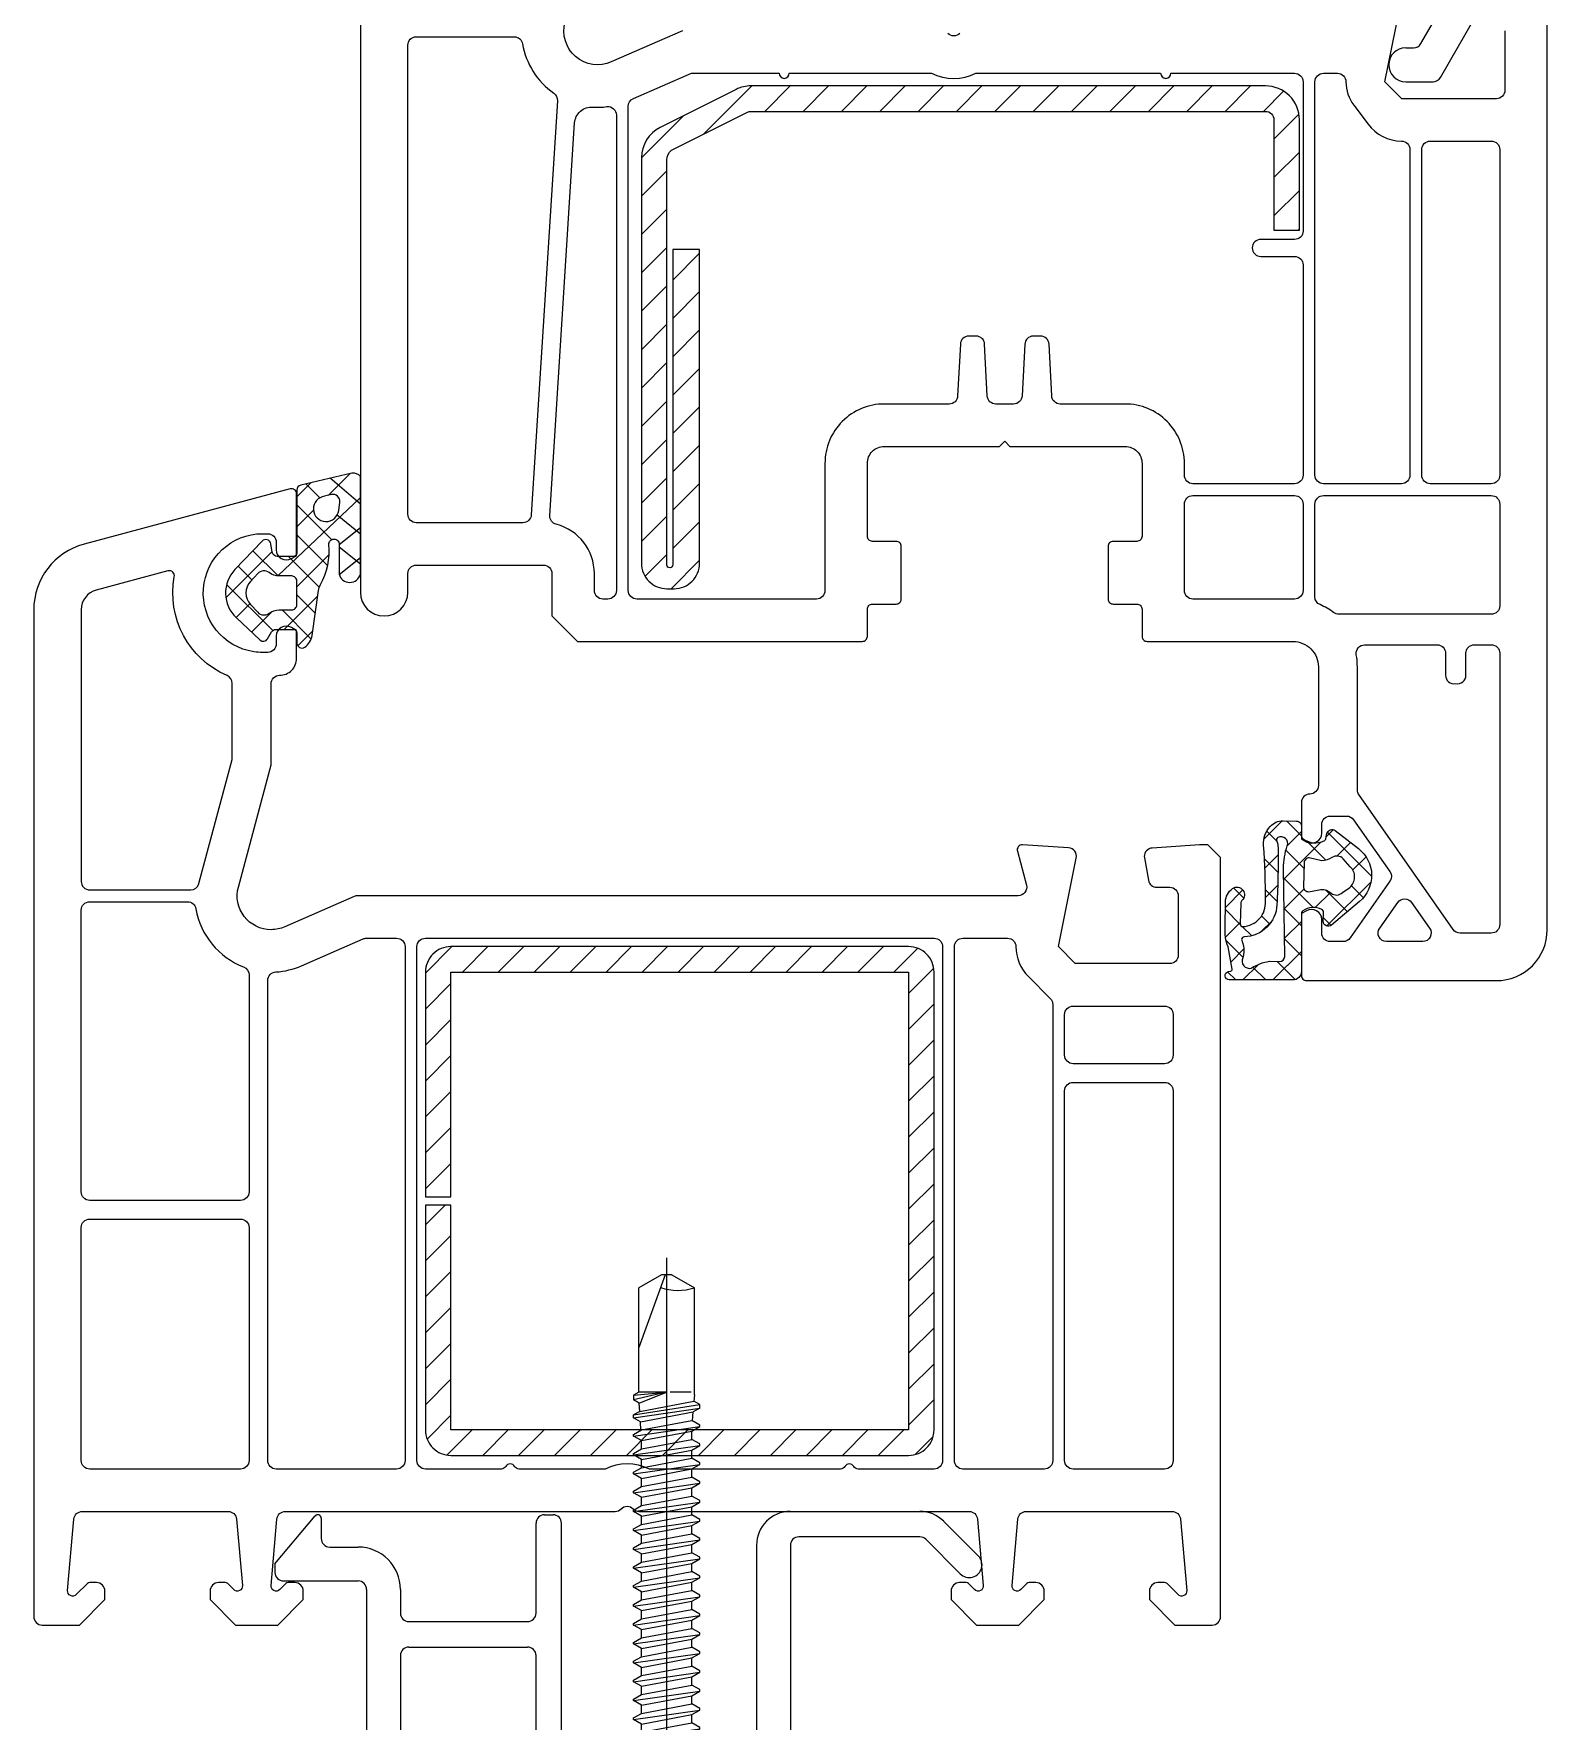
# Model space of a CAD drawing. Header units: millimetres. Extents: x 3514029 to 3516128, y -679430 to -676441.
# Drawn here: x 3514842 to 3515292, y -678913 to -678413 of the extents above; entities that cross this region are included whole.
import ezdxf

# ---------------------------------------------------------------- set-up
doc = ezdxf.new("R2010")
doc.units = ezdxf.units.MM
doc.header["$LTSCALE"] = 50
doc.header["$PDMODE"] = 65
doc.linetypes.add('ACAD_ISO04W100', pattern=[30.5, 24, -3, 0.5, -3])
doc.layers.get('0').update_dxf_attribs({"linetype": 'CONTINUOUS', "lineweight": 15})
doc.layers.get('DEFPOINTS').update_dxf_attribs({"linetype": 'CONTINUOUS'})
for name, color, linetype in [('VEKA_GASKET', 5, 'CONTINUOUS'), ('VEKA_GASKET_INSIDE', 5, 'CONTINUOUS'), ('подставка', 7, 'CONTINUOUS')]:
    doc.layers.add(name, color=color, linetype=linetype)
for name, color, linetype, lineweight in [('VEKA_HATCH_GASKET', 5, 'CONTINUOUS', 5), ('VEKA_HATCH_STEEL', 5, 'CONTINUOUS', 5), ('VEKA_PAPER', 5, 'CONTINUOUS', 15), ('VEKA_PVC_ANCILLARY', 5, 'CONTINUOUS', 20), ('VEKA_PVC_INSIDE', 7, 'CONTINUOUS', 25), ('VEKA_PVC_OUTSIDE', 7, 'CONTINUOUS', 20), ('VEKA_SCREW', 1, 'CONTINUOUS', 15), ('VEKA_STEEL', 5, 'CONTINUOUS', 25)]:
    doc.layers.add(name, color=color, linetype=linetype, lineweight=lineweight)

# ---------------------------------------------------------------- blocks, each defined once
blk = doc.blocks.new('VEKA_INSERT_44_17434511698269', base_point=(3.843, 4.609))
at = {"layer": 'VEKA_GASKET', "color": 5, "linetype": 'Continuous'}
blk.add_lwpolyline([(9.098, 11.666), (6.076, 10.968, 0.349216), (5.843, 10.676), (5.843, 6.959, -0.414214), (5.643, 6.759), (4.695, 6.759, -0.36397), (4.4, 7.007), (4.311, 7.511, 0.614619), (3.799, 7.666), (2.197, 5.991, 0.415767), (2.269, 3.156), (3.66, 1.841, 0.484461), (4.126, 1.909), (4.357, 2.309, -0.267949), (4.617, 2.459), (5.643, 2.459, -0.414214), (5.843, 2.259), (5.843, 1.659, 0.598624), (6.31, 1.409, 0.214293), (6.746, 2.103), (7.118, 4.747, -0.093804), (7.237, 5.099, 0.154259), (7.734, 7.458, -0.443374), (8.032, 7.787), (8.043, 7.787, -0.414214), (8.343, 7.487), (8.343, 5.725, 0.8), (9.593, 5.725), (9.593, 11.471, 0.28384)], format="xyb", close=True, dxfattribs=at)
at = {"layer": 'VEKA_GASKET_INSIDE', "color": 5, "linetype": 'Continuous'}
for points in [[(8.318, 9.477), (8.378, 9.969, 0.520567), (7.891, 10.408), (7.482, 10.313, 2.050304)], [(5.543, 5.609), (4.811, 5.609, -0.162813), (4.209, 5.81, 0.38357), (3.543, 5.752), (3.113, 5.292, 0.394397), (3.113, 3.926), (3.543, 3.466, 0.38357), (4.209, 3.408, -0.162813), (4.811, 3.609), (5.543, 3.609, 0.414214), (5.843, 3.909), (5.843, 5.309, 0.414214)]]:
    blk.add_lwpolyline(points, format="xyb", close=True, dxfattribs=at)
at = {"layer": 'VEKA_HATCH_GASKET', "color": 5, "linetype": 'Continuous'}
for p, q in [((5.843, 10.269), (6.682, 11.108)), ((7.2, 10.219), (6.381, 11.038)), ((7.707, 10.365), (8.98, 11.638)), ((9.593, 9.844), (7.817, 11.37)), ((4.723, 5.613), (9.593, 10.234)), ((7.897, 7.755), (5.843, 9.808)), ((5.843, 8.502), (6.828, 9.486)), ((9.593, 8.076), (8.224, 9.195)), ((7.663, 6.221), (5.843, 8.041)), ((8.343, 7.466), (9.593, 8.466)), ((1.664, 4.322), (4.392, 7.05)), ((4.737, 5.612), (3.253, 7.095)), ((9.593, 6.308), (8.343, 7.308)), ((3.198, 5.383), (2.389, 6.191)), ((7.168, 4.948), (5.357, 6.759)), ((5.843, 4.966), (7.748, 6.871)), ((8.344, 5.699), (9.593, 6.698)), ((4.424, 2.389), (1.706, 5.107)), ((5.104, 2.459), (7.073, 4.427)), ((6.931, 3.418), (5.843, 4.505)), ((2.267, 3.158), (3.077, 3.967)), ((3.176, 2.299), (4.397, 3.519)), ((6.692, 1.889), (4.972, 3.609)), ((5.899, 1.486), (6.784, 2.371))]:
    blk.add_line(p, q, dxfattribs=at)
blk = doc.blocks.new('VEKA_INSERT_42_1743451171666', base_point=(7.885, -0.558))
at = {"layer": 'VEKA_HATCH_STEEL', "color": 5, "linetype": 'Continuous'}
for p, q in [((7.885, -2.116), (9.442, -0.558)), ((10.063, -2.058), (11.563, -0.558)), ((12.185, -2.058), (13.685, -0.558)), ((14.306, -2.058), (15.806, -0.558)), ((16.427, -2.058), (17.927, -0.558)), ((18.549, -2.058), (20.049, -0.558)), ((20.67, -2.058), (22.17, -0.558)), ((22.791, -2.058), (24.291, -0.558)), ((24.913, -2.058), (26.413, -0.558)), ((27.034, -2.058), (28.534, -0.558)), ((29.155, -2.058), (30.655, -0.558)), ((31.277, -2.058), (32.777, -0.558)), ((33.398, -2.058), (34.898, -0.558)), ((35.519, -2.058), (36.92, -0.657)), ((36.385, -3.314), (37.868, -1.831)), ((7.885, -4.237), (9.385, -2.737)), ((36.385, -5.435), (37.885, -3.935)), ((7.885, -6.358), (9.385, -4.858)), ((36.385, -7.557), (37.885, -6.057)), ((7.885, -8.48), (9.385, -6.98)), ((36.385, -9.678), (37.885, -8.178)), ((7.885, -10.601), (9.385, -9.101)), ((36.385, -11.799), (37.885, -10.299)), ((7.885, -12.722), (9.385, -11.222)), ((36.385, -13.921), (37.885, -12.421)), ((7.885, -14.844), (9.385, -13.344)), ((36.385, -16.042), (37.885, -14.542)), ((7.885, -16.965), (9.041, -15.808)), ((36.385, -18.163), (37.885, -16.663)), ((7.885, -19.086), (9.385, -17.586)), ((36.385, -20.285), (37.885, -18.785)), ((7.885, -21.208), (9.385, -19.708)), ((7.885, -23.329), (9.385, -21.829)), ((36.385, -22.406), (37.885, -20.906)), ((36.385, -24.527), (37.885, -23.027)), ((7.885, -25.45), (9.385, -23.95)), ((36.385, -26.649), (37.885, -25.149)), ((7.885, -27.571), (9.385, -26.071)), ((36.385, -28.77), (37.885, -27.27)), ((7.984, -29.594), (9.385, -28.193)), ((9.158, -30.541), (10.641, -29.058)), ((11.262, -30.558), (12.762, -29.058)), ((13.383, -30.558), (14.883, -29.058)), ((15.505, -30.558), (17.005, -29.058)), ((17.626, -30.558), (19.126, -29.058)), ((19.747, -30.558), (21.247, -29.058)), ((21.869, -30.558), (23.369, -29.058)), ((23.99, -30.558), (25.49, -29.058)), ((26.111, -30.558), (27.611, -29.058)), ((28.232, -30.558), (29.732, -29.058)), ((30.354, -30.558), (31.854, -29.058)), ((32.475, -30.558), (33.975, -29.058)), ((34.596, -30.558), (36.096, -29.058)), ((36.767, -30.509), (37.835, -29.441))]:
    blk.add_line(p, q, dxfattribs=at)
at = {"layer": 'VEKA_STEEL', "color": 5, "linetype": 'Continuous'}
blk.add_lwpolyline([(9.385, -15.808), (7.885, -15.808), (7.885, -29.058, 0.414214), (9.385, -30.558), (36.385, -30.558, 0.414214), (37.885, -29.058), (37.885, -2.058, 0.414214), (36.385, -0.558), (9.385, -0.558, 0.414214), (7.885, -2.058), (7.885, -15.308), (9.385, -15.308), (9.385, -2.058), (36.385, -2.058), (36.385, -29.058), (9.385, -29.058)], format="xyb", close=True, dxfattribs=at)
blk = doc.blocks.new('PH_GRPBLK')
at = {"layer": 'DEFPOINTS', "color": 0, "linetype": 'Continuous'}
blk.add_point((0, 0), dxfattribs=at)
blk = doc.blocks.new('A$C652157B0')
at = {"layer": 'VEKA_PVC_ANCILLARY', "color": 7, "linetype": 'Continuous'}
for p, q in [((0.3, 27), (0.3, 27)), ((0.458, 26.955), (9.104, 21.607)), ((0, 26.7), (0, 23.054)), ((0.3, 22.88), (0, 23.054)), ((1.962, 23.79), (5.221, 21.775)), ((8.031, 20.036), (8.105, 19.991)), ((0.3, 18.82), (0, 18.646)), ((0, 18.646), (0, 8.4)), ((1.2, 18.3), (1.2, 17.85)), ((9.1, 18.205), (9.1, 8.4)), ((11, 18.205), (11, 6.75)), ((1.7, 17.35), (2, 17.35)), ((1.9, 14.964), (1.9, 8.4)), ((2.4, 7.9), (3.912, 7.9)), ((6.958, 7.9), (8.6, 7.9)), ((2.4, 6), (3.912, 6)), ((6.958, 6), (10.25, 6)), ((11, 6.75), (10.25, 6)), ((4.622, 4.349), (4.404, 5.587)), ((6.75, 3.8), (6.466, 5.413)), ((3.546, 2.25), (4.563, 4.012)), ((4.7, 0.25), (6.75, 3.8)), ((2.65, 2), (3.113, 2)), ((2.65, 0), (4.267, 0))]:
    blk.add_line(p, q, dxfattribs=at)
for centre, radius, start, end in [((0.3, 26.7), 0.3, 58.26079, 180), ((2, 20.85), 3.5, 124.8499, 124.8499), ((2, 20.85), 3.5, 124.8499, 124.8499), ((0.6, 23.4), 0.6, 240, 358.18101), ((1.699, 23.365), 0.5, 58.26079, 178.18101), ((2, 20.85), 3.5, 270, 9.58224), ((4.958, 21.349), 0.5, 9.58224, 58.26079), ((7, 18.205), 4, 0, 58.26079), ((7.768, 19.611), 0.5, 58.26079, 167.87815), ((7, 18.205), 2.1, 0, 58.26079), ((2, 20.85), 5.4, 273.88744, 347.87815), ((0.6, 18.3), 0.6, 120, 120), ((0.6, 18.3), 0.6, 0, 120), ((2, 17.85), 0.5, 270, 270), ((1.7, 17.85), 0.5, 180, 270), ((2.4, 14.964), 0.5, 93.88744, 180), ((2.4, 8.4), 2.4, 180, 270), ((2.4, 8.4), 0.5, 180, 270), ((8.6, 8.4), 0.5, 270, 0), ((3.912, 5.5), 2.4, 58.3169, 90), ((5.435, 7.968), 0.5, 238.3169, 301.6831), ((6.958, 5.5), 2.4, 90, 121.6831), ((3.912, 5.5), 0.5, 10, 90), ((6.958, 5.5), 0.5, 90, 190), ((4.13, 4.262), 0.5, 330, 10), ((2.65, 1), 1, 90, 270), ((3.113, 2.5), 0.5, 270, 330), ((4.267, 0.5), 0.5, 270, 330)]:
    blk.add_arc(centre, radius, start, end, dxfattribs=at)
blk.add_blockref('PH_GRPBLK', (8.6, 7.9), dxfattribs=at)
blk = doc.blocks.new('VEKA_INSERT_46_17434511673794', base_point=(4.923, 4.899))
at = {"layer": 'VEKA_GASKET', "color": 5, "linetype": 'Continuous'}
blk.add_lwpolyline([(7.066, 7.199), (7.066, 10.568, -0.421459), (7.565, 11.055), (11.318, 11.055, -0.915822), (11.361, 10.559), (11.235, 10.537, 0.414214), (11.154, 10.421), (11.388, 9.106, -0.109181), (11.566, 7.973), (11.542, 6.455, -0.240287), (11.125, 5.666, -0.952191), (10.573, 6.376, 0.209608), (10.644, 6.524), (10.674, 7.756, 0.435995), (10.517, 7.91, 0.419523), (9.184, 6.412, 0.01654), (9.292, 3.107, -0.201914), (8.912, 2.007, -0.219491), (8.143, 1.675), (7.345, 1.695, -0.414216), (7.052, 2.002), (7.066, 2.547, 0.233347), (6.991, 2.708, 0.287272), (5.726, 2.859, 0.236632), (5.616, 2.718), (5.557, 2.43, -0.555031), (5.08, 2.253), (3.702, 3.315, -0.478264), (3.634, 6.429), (5.282, 7.817, -0.649453), (5.776, 7.578), (5.759, 7.083, 0.293021), (5.87, 6.897, 0.279112), (6.979, 6.987, 0.28667), (7.066, 7.199)], format="xyb", close=True, dxfattribs=at)
at = {"layer": 'VEKA_GASKET_INSIDE', "color": 5, "linetype": 'Continuous'}
for points in [[(8.05, 9.681), (8.114, 4.481, -0.086907), (7.896, 3.139, 0.678775), (8.45, 2.661, 0.416576), (8.515, 2.871, -0.108702), (8.448, 3.113, -0.016582), (8.507, 6.619, -0.390426), (10.438, 8.515, 0.388373), (10.589, 8.661), (10.472, 9.043, -0.121097), (10.526, 9.758, 0.624233), (10.033, 10.364, -0.096146), (8.945, 9.951), (8.365, 9.973, 0.413869), (8.05, 9.681)], [(4.182, 4.382), (4.6, 3.916, 0.381237), (5.261, 3.842, -0.153532), (5.865, 4.026), (6.598, 3.858, 0.414214), (6.905, 4.15), (6.94, 5.55, 0.414214), (6.647, 5.857), (5.911, 5.725, -0.243258), (5.315, 5.941, 0.383307), (4.648, 5.899), (4.21, 5.6, 0.209151), (3.925, 4.999, 0.210144)]]:
    blk.add_lwpolyline(points, format="xyb", close=True, dxfattribs=at)
at = {"layer": 'VEKA_HATCH_GASKET', "color": 5, "linetype": 'Continuous'}
for p, q in [((8.748, 11.055), (7.066, 9.373)), ((7.424, 11.035), (8.492, 9.967)), ((9.172, 11.055), (9.926, 10.301)), ((10.516, 11.055), (9.604, 10.143)), ((10.939, 11.055), (11.418, 10.577)), ((11.229, 10.001), (10.453, 9.225)), ((7.066, 9.626), (8.063, 8.629)), ((10.512, 9.715), (11.505, 8.722)), ((8.063, 8.602), (7.066, 7.605)), ((9.491, 8.262), (8.759, 7.531)), ((9.998, 8.462), (10.552, 7.907)), ((11.539, 8.543), (10.672, 7.676)), ((5.567, 7.874), (2.957, 5.264)), ((4.354, 7.035), (5.646, 5.742)), ((5.315, 7.841), (5.769, 7.387)), ((7.066, 7.858), (8.085, 6.839)), ((8.92, 7.771), (9.418, 7.274)), ((10.672, 7.788), (11.549, 6.91)), ((3.412, 6.209), (4.116, 5.504)), ((6.228, 6.768), (5.358, 5.898)), ((6.397, 6.759), (8.107, 5.049)), ((8.084, 6.856), (6.912, 5.684)), ((9.185, 6.189), (8.462, 5.466)), ((8.498, 6.426), (9.189, 5.735)), ((10.46, 6.232), (11.063, 5.629)), ((11.547, 6.784), (10.513, 5.749)), ((8.106, 5.11), (5.929, 2.933)), ((2.923, 4.93), (5.519, 2.334)), ((4.033, 4.573), (3.255, 3.795)), ((5.621, 3.999), (6.772, 2.848)), ((6.913, 4.475), (7.97, 3.418)), ((9.222, 4.458), (8.442, 3.678)), ((8.446, 4.71), (9.246, 3.91)), ((4.978, 3.749), (4.177, 2.949)), ((7.893, 3.129), (7.059, 2.296)), ((5.591, 2.595), (5.194, 2.198)), ((7.066, 2.555), (7.941, 1.68)), ((9.271, 2.739), (8.207, 1.676)), ((8.513, 2.876), (9.107, 2.281))]:
    blk.add_line(p, q, dxfattribs=at)
blk = doc.blocks.new('*X9')
at = {"layer": 'VEKA_HATCH_STEEL', "color": 5, "linetype": 'Continuous'}
for p, q in [((-6.536, 11.566), (-3.686, 14.416)), ((-2.923, 12.916), (-1.423, 14.416)), ((-0.66, 12.916), (0.84, 14.416)), ((1.603, 12.916), (3.103, 14.416)), ((3.865, 12.916), (5.365, 14.416)), ((6.128, 12.916), (7.628, 14.416)), ((8.391, 12.916), (9.891, 14.416)), ((10.654, 12.916), (12.154, 14.416)), ((12.916, 12.916), (14.416, 14.416)), ((15.179, 12.916), (16.679, 14.416)), ((17.442, 12.916), (18.942, 14.416)), ((19.705, 12.916), (21.205, 14.416)), ((21.967, 12.916), (23.467, 14.416)), ((24.23, 12.916), (25.73, 14.416)), ((26.493, 12.916), (27.682, 14.105)), ((-10.189, 10.175), (-7.707, 12.657)), ((27.111, 11.272), (28.584, 12.745)), ((27.111, 9.009), (28.611, 10.509)), ((-10.189, 7.913), (-8.689, 9.413)), ((27.111, 6.746), (28.611, 8.246)), ((-10.189, 5.65), (-8.689, 7.15)), ((28.544, 5.916), (28.611, 5.983)), ((-10.189, 3.387), (-8.689, 4.887)), ((-8.343, 2.97), (-6.764, 4.55)), ((-10.189, 1.125), (-8.689, 2.625)), ((-8.343, 0.707), (-6.764, 2.287)), ((-10.189, -1.138), (-8.689, 0.362)), ((-8.343, -1.555), (-6.764, 0.024)), ((-10.189, -3.401), (-8.689, -1.901)), ((-8.343, -3.818), (-6.764, -2.239)), ((-10.189, -5.664), (-8.689, -4.164)), ((-8.343, -6.081), (-6.764, -4.501)), ((-10.189, -7.926), (-8.689, -6.426)), ((-8.343, -8.343), (-6.764, -6.764)), ((-10.189, -10.189), (-8.689, -8.689)), ((-8.343, -10.606), (-6.764, -9.027)), ((-10.189, -12.452), (-8.689, -10.952)), ((-8.343, -12.869), (-6.764, -11.29)), ((-9.976, -14.502), (-8.689, -13.215)), ((-8.443, -15.232), (-6.764, -13.552))]:
    blk.add_line(p, q, dxfattribs=at)
blk = doc.blocks.new('VEKA_INSERT_43_174345117016543', base_point=(-10.189, 14.416))
at = {"layer": 'VEKA_STEEL', "linetype": 'Continuous'}
blk.add_lwpolyline([(26.611, 14.416), (-3.717, 14.416, 0.116434), (-4.611, 14.205), (-9.084, 11.969, 0.284079), (-10.189, 10.18), (-10.189, -13.732, 0.414214), (-8.689, -15.232), (-8.264, -15.232, 0.414214), (-6.764, -13.732), (-6.764, 4.771), (-8.343, 4.771), (-8.343, -13.825, -0.940252), (-8.689, -13.846), (-8.689, 10.053, -0.228035), (-8.413, 10.628), (-3.941, 12.864, -0.116434), (-3.717, 12.916), (26.611, 12.916, -0.414214), (27.111, 12.416), (27.111, 5.916), (28.611, 5.916), (28.611, 12.416, 0.414214)], format="xyb", close=True, dxfattribs=at)
at = {"layer": 'VEKA_HATCH_STEEL', "color": 5, "linetype": 'Continuous'}
blk.add_blockref('*X9', (0, 0), dxfattribs=at)
blk = doc.blocks.new('A$C38E9437B')
at = {"layer": 'VEKA_PVC_ANCILLARY', "color": 7, "linetype": 'Continuous'}
for p, q in [((0, 33.5), (2.373, 36.329)), ((2.727, 36.2), (2.727, 35)), ((15.4, 30.6), (15.4, 35.9)), ((15.9, 36.4), (16.4, 36.4)), ((16.9, 22.5), (16.9, 35.9)), ((30.4, 36.6), (38.032, 36.6)), ((41.48, 33.98), (39.447, 36.014)), ((38.032, 35.1), (30.9, 35.1)), ((40.42, 32.92), (38.386, 34.954)), ((3.227, 34.5), (4.9, 34.5)), ((28.4, 34.6), (28.4, 22.5)), ((30.4, 34.6), (30.4, 3.247)), ((0, 33.5), (0, 33)), ((0.5, 32.5), (4.9, 32.5)), ((5.4, 32), (5.4, 0.5)), ((7.4, 32), (7.4, 30.6)), ((7.9, 30.1), (14.9, 30.1)), ((7.4, 28.1), (7.4, 9.2)), ((7.9, 28.6), (14.9, 28.6)), ((15.4, 9.2), (15.4, 28.1)), ((17.4, 22), (27.9, 22)), ((16.9, 9.2), (16.9, 20)), ((17.4, 20.5), (27.9, 20.5)), ((28.4, 20), (28.4, 9.2)), ((31.83, 2.344), (54.612, 13.21)), ((30.4, 0), (55.258, 11.856)), ((14.9, 8.7), (7.9, 8.7)), ((27.9, 8.7), (17.4, 8.7)), ((7.4, 7.2), (7.4, 2.5)), ((7.9, 7.7), (14.9, 7.7)), ((15.4, 7.2), (15.4, 2.5)), ((17.4, 6.2), (17.4, 2.004)), ((22.358, 6.7), (17.9, 6.7)), ((23.842, 6.7), (27.9, 6.7)), ((28.4, 6.2), (28.4, 2.002)), ((14.9, 2), (7.9, 2)), ((18.962, 2.441), (18.312, 1.792)), ((19.5, 2.5), (19.103, 2.5)), ((20, 2), (20, 1.5)), ((26.2, 2), (26.2, 1.5)), ((26.7, 2.5), (27.097, 2.5)), ((27.238, 2.441), (27.888, 1.792)), ((18.1, 1.704), (17.7, 1.704)), ((20, 1.5), (18.5, 0)), ((26.2, 1.5), (27.7, 0)), ((18.5, 0), (5.9, 0)), ((30.4, 0), (27.7, 0))]:
    blk.add_line(p, q, dxfattribs=at)
for centre, radius, start, end in [((2.527, 36.2), 0.2, 0, 140), ((15.9, 35.9), 0.5, 90, 180), ((16.4, 35.9), 0.5, 0, 90), ((30.4, 34.6), 2, 90, 180), ((38.032, 34.6), 2, 45, 90), ((3.227, 35), 0.5, 180, 270), ((30.9, 34.6), 0.5, 90, 180), ((38.032, 34.6), 0.5, 45, 90), ((4.9, 32), 2.5, 0, 90), ((40.95, 33.45), 0.75, 225, 45), ((0.5, 33), 0.5, 180, 270), ((4.9, 32), 0.5, 0, 90), ((7.9, 30.6), 0.5, 180, 270), ((14.9, 30.6), 0.5, 270, 0), ((7.9, 28.1), 0.5, 90, 180), ((14.9, 28.1), 0.5, 0, 90), ((17.4, 22.5), 0.5, 180, 270), ((27.9, 22.5), 0.5, 270, 0), ((17.4, 20), 0.5, 90, 180), ((27.9, 20), 0.5, 0, 90), ((56.334, 9.6), 4, 21.91668, 115.5), ((56.334, 9.6), 2.5, 19.76083, 115.5), ((59.366, 10.769), 0.752, 205.5, 25.5), ((7.9, 9.2), 0.5, 180, 270), ((14.9, 9.2), 0.5, 270, 0), ((17.4, 9.2), 0.5, 180, 270), ((27.9, 9.2), 0.5, 270, 0), ((7.9, 7.2), 0.5, 90, 180), ((14.9, 7.2), 0.5, 0, 90), ((23.1, 6.7), 0.5, 22.02431, 157.97569), ((17.9, 6.2), 0.5, 90, 180), ((22.358, 7), 0.3, 270, 337.97569), ((23.842, 7), 0.3, 202.02431, 270), ((27.9, 6.2), 0.5, 0, 90), ((31.4, 3.247), 1, 180, 295.5), ((7.9, 2.5), 0.5, 180, 270), ((14.9, 2.5), 0.5, 270, 0), ((17.7, 2.004), 0.3, 180, 270), ((19.103, 2.3), 0.2, 90, 135), ((19.5, 2), 0.5, 0, 90), ((26.7, 2), 0.5, 90, 180), ((27.097, 2.3), 0.2, 45, 90), ((28.1, 2.004), 0.3, 225, 359.63447), ((18.1, 2.004), 0.3, 270, 315), ((5.9, 0.5), 0.5, 180, 270)]:
    blk.add_arc(centre, radius, start, end, dxfattribs=at)
at = {"layer": 'VEKA_SCREW', "color": 6, "linetype": 'ACAD_ISO04W100'}
blk.add_line((23.1, 51.552), (23.1, 5.7), dxfattribs=at)
at = {"layer": 'VEKA_SCREW', "color": 6, "linetype": 'Continuous'}
for p, q in [((22.79, 50.552), (21.46, 49.784)), ((23.017, 50.552), (21.46, 46.273)), ((21.46, 43.623), (21.46, 49.784)), ((23.41, 50.552), (22.79, 50.552)), ((23.41, 50.552), (24.74, 49.784)), ((24.74, 43.465), (24.74, 49.784)), ((23.1, 43.623), (21.15, 43.183)), ((21.15, 43.444), (23.1, 43.623)), ((21.46, 43.623), (21.15, 43.444)), ((21.15, 43.444), (21.15, 43.183)), ((21.487, 42.988), (21.15, 43.183)), ((21.15, 42.289), (25.05, 42.905)), ((23.1, 43.623), (21.46, 43.623)), ((21.487, 42.988), (23.1, 43.623)), ((21.515, 42.499), (21.487, 42.988)), ((21.515, 42.499), (24.714, 43.099)), ((24.541, 43.623), (23.302, 43.623)), ((24.74, 43.465), (24.714, 43.099)), ((25.05, 42.905), (24.714, 43.099)), ((25.05, 42.682), (25.05, 42.905)), ((21.15, 42.109), (25.05, 42.682)), ((21.515, 42.499), (21.15, 42.289)), ((21.15, 42.109), (21.15, 42.289)), ((21.551, 41.877), (21.15, 42.109)), ((21.551, 41.877), (24.668, 42.462)), ((21.579, 41.384), (21.551, 41.877)), ((21.614, 41.404), (24.586, 41.961)), ((25.05, 41.693), (24.586, 41.961)), ((24.63, 41.936), (24.668, 42.462)), ((25.05, 42.682), (24.668, 42.462)), ((21.15, 41.043), (25.05, 41.6)), ((21.15, 41.136), (21.614, 41.404)), ((21.15, 41.043), (21.15, 41.136)), ((21.614, 40.775), (21.15, 41.043)), ((21.614, 40.775), (24.586, 41.332)), ((21.614, 40.29), (24.586, 40.847)), ((24.586, 41.332), (25.05, 41.6)), ((24.586, 40.847), (24.586, 41.332)), ((25.05, 40.579), (24.586, 40.847)), ((25.05, 41.6), (25.05, 41.693)), ((21.15, 39.929), (25.05, 40.486)), ((21.15, 40.021), (21.614, 40.29)), ((21.15, 39.929), (21.15, 40.021)), ((21.614, 39.661), (21.15, 39.929)), ((21.614, 40.29), (21.614, 40.775)), ((21.614, 39.661), (24.586, 40.218)), ((24.586, 40.218), (25.05, 40.486)), ((24.586, 39.732), (24.586, 40.218)), ((25.05, 40.486), (25.05, 40.579)), ((21.15, 38.814), (25.05, 39.372)), ((21.15, 38.907), (21.614, 39.175)), ((21.15, 38.814), (21.15, 38.907)), ((21.614, 38.546), (21.15, 38.814)), ((21.614, 39.175), (24.586, 39.732)), ((21.614, 39.175), (21.614, 39.661)), ((21.614, 38.546), (24.586, 39.103)), ((25.05, 39.464), (24.586, 39.732)), ((24.586, 39.103), (25.05, 39.372)), ((24.586, 38.618), (24.586, 39.103)), ((25.05, 39.372), (25.05, 39.464)), ((21.15, 37.7), (25.05, 38.257)), ((21.15, 37.793), (21.614, 38.061)), ((21.614, 38.061), (24.586, 38.618)), ((21.614, 38.061), (21.614, 38.546)), ((21.614, 37.432), (24.586, 37.989)), ((25.05, 38.35), (24.586, 38.618)), ((24.586, 37.989), (25.05, 38.257)), ((24.586, 37.504), (24.586, 37.989)), ((25.05, 38.257), (25.05, 38.35)), ((21.15, 37.7), (21.15, 37.793)), ((21.614, 37.432), (21.15, 37.7)), ((21.15, 36.586), (25.05, 37.143)), ((21.15, 36.679), (21.614, 36.947)), ((21.614, 36.947), (24.586, 37.504)), ((21.614, 36.947), (21.614, 37.432)), ((21.614, 36.318), (24.586, 36.875)), ((25.05, 37.236), (24.586, 37.504)), ((24.586, 36.875), (25.05, 37.143)), ((24.586, 36.39), (24.586, 36.875)), ((25.05, 37.143), (25.05, 37.236)), ((21.15, 36.586), (21.15, 36.679)), ((21.614, 36.318), (21.15, 36.586)), ((21.15, 35.472), (25.05, 36.029)), ((21.15, 35.565), (21.614, 35.833)), ((21.614, 35.833), (24.586, 36.39)), ((21.614, 35.833), (21.614, 36.318)), ((25.05, 36.122), (24.586, 36.39)), ((24.586, 35.761), (25.05, 36.029)), ((25.05, 36.029), (25.05, 36.122)), ((21.15, 35.472), (21.15, 35.565)), ((21.614, 35.204), (21.15, 35.472)), ((21.15, 34.357), (25.05, 34.915)), ((21.614, 35.204), (24.586, 35.761)), ((21.614, 34.718), (24.586, 35.276)), ((21.614, 34.718), (21.614, 35.204)), ((24.586, 35.275), (24.586, 35.761)), ((25.05, 35.007), (24.586, 35.276)), ((24.586, 34.647), (25.05, 34.915)), ((25.05, 34.915), (25.05, 35.007)), ((21.15, 34.45), (21.614, 34.718)), ((21.15, 34.357), (21.15, 34.45)), ((21.614, 34.089), (21.15, 34.357)), ((21.614, 34.089), (24.586, 34.647)), ((21.614, 33.604), (24.586, 34.161)), ((21.614, 33.604), (21.614, 34.089)), ((24.586, 34.161), (24.586, 34.647)), ((25.05, 33.893), (24.586, 34.161)), ((25.05, 33.8), (25.05, 33.893)), ((21.15, 33.243), (25.05, 33.8)), ((21.15, 33.336), (21.614, 33.604)), ((21.15, 33.243), (21.15, 33.336)), ((21.614, 32.975), (21.15, 33.243)), ((21.614, 32.975), (24.586, 33.532)), ((21.614, 32.49), (24.586, 33.047)), ((21.614, 32.49), (21.614, 32.975)), ((24.586, 33.532), (25.05, 33.8)), ((24.586, 33.047), (24.586, 33.532)), ((25.05, 32.779), (24.586, 33.047)), ((21.15, 32.129), (25.05, 32.686)), ((21.15, 32.222), (21.614, 32.49)), ((21.15, 32.129), (21.15, 32.222)), ((21.614, 31.861), (21.15, 32.129)), ((21.614, 31.861), (24.586, 32.418)), ((21.614, 31.376), (24.586, 31.933)), ((21.614, 31.376), (21.614, 31.861)), ((24.586, 32.418), (25.05, 32.686)), ((24.586, 31.933), (24.586, 32.418)), ((25.05, 31.665), (24.586, 31.933)), ((25.05, 32.686), (25.05, 32.779)), ((21.15, 31.015), (25.05, 31.572)), ((21.15, 31.108), (21.614, 31.376)), ((21.15, 31.015), (21.15, 31.108)), ((21.614, 30.747), (21.15, 31.015)), ((21.614, 30.747), (24.586, 31.304)), ((24.586, 31.304), (25.05, 31.572)), ((24.586, 30.818), (24.586, 31.304)), ((25.05, 31.572), (25.05, 31.665)), ((21.15, 29.9), (25.05, 30.458)), ((21.15, 29.993), (21.614, 30.261)), ((21.15, 29.9), (21.15, 29.993)), ((21.614, 29.632), (21.15, 29.9)), ((21.614, 30.261), (24.586, 30.818)), ((21.614, 30.261), (21.614, 30.747)), ((21.614, 29.632), (24.586, 30.189)), ((25.05, 30.55), (24.586, 30.818)), ((24.586, 30.189), (25.05, 30.458)), ((24.586, 29.704), (24.586, 30.189)), ((25.05, 30.458), (25.05, 30.55)), ((21.15, 28.786), (25.05, 29.343)), ((21.15, 28.879), (21.614, 29.147)), ((21.15, 28.786), (21.15, 28.879)), ((21.614, 29.147), (24.586, 29.704)), ((21.614, 29.147), (21.614, 29.632)), ((21.614, 28.518), (24.586, 29.075)), ((25.05, 29.436), (24.586, 29.704)), ((24.586, 29.075), (25.05, 29.343)), ((24.586, 28.59), (24.586, 29.075)), ((25.05, 29.343), (25.05, 29.436)), ((21.614, 28.518), (21.15, 28.786)), ((21.15, 27.672), (25.05, 28.229)), ((21.15, 27.765), (21.614, 28.033)), ((21.614, 28.033), (24.586, 28.59)), ((21.614, 28.033), (21.614, 28.518)), ((21.614, 27.404), (24.586, 27.961)), ((25.05, 28.322), (24.586, 28.59)), ((24.586, 27.961), (25.05, 28.229)), ((24.586, 27.476), (24.586, 27.961)), ((25.05, 28.229), (25.05, 28.322)), ((21.15, 27.672), (21.15, 27.765)), ((21.614, 27.404), (21.15, 27.672)), ((21.15, 26.558), (25.05, 27.115)), ((21.15, 26.65), (21.614, 26.919)), ((21.614, 26.919), (24.586, 27.476)), ((21.614, 26.919), (21.614, 27.404)), ((25.05, 27.208), (24.586, 27.476)), ((24.586, 26.847), (25.05, 27.115)), ((25.05, 27.115), (25.05, 27.208)), ((21.15, 26.558), (21.15, 26.65)), ((21.614, 26.29), (21.15, 26.558)), ((21.15, 25.443), (25.05, 26)), ((21.614, 26.29), (24.586, 26.847)), ((21.614, 25.804), (24.586, 26.361)), ((21.614, 25.804), (21.614, 26.29)), ((24.586, 26.361), (24.586, 26.847)), ((25.05, 26.093), (24.586, 26.361)), ((24.586, 25.732), (25.05, 26)), ((25.05, 26), (25.05, 26.093)), ((21.15, 25.536), (21.614, 25.804)), ((21.15, 25.443), (21.15, 25.536)), ((21.614, 25.175), (21.15, 25.443)), ((21.15, 24.329), (25.05, 24.886)), ((21.614, 25.175), (24.586, 25.732)), ((21.614, 24.69), (24.586, 25.247)), ((21.614, 24.69), (21.614, 25.175)), ((24.586, 25.247), (24.586, 25.732)), ((25.05, 24.979), (24.586, 25.247)), ((24.586, 24.618), (25.05, 24.886)), ((25.05, 24.886), (25.05, 24.979)), ((21.15, 24.422), (21.614, 24.69)), ((21.15, 24.329), (21.15, 24.422)), ((21.614, 24.061), (21.15, 24.329)), ((21.614, 24.061), (24.586, 24.618)), ((21.614, 23.576), (24.586, 24.133)), ((21.614, 23.576), (21.614, 24.061)), ((24.586, 24.133), (24.586, 24.618)), ((25.05, 23.865), (24.586, 24.133)), ((21.15, 23.215), (25.05, 23.772)), ((21.15, 23.308), (21.614, 23.576)), ((21.15, 23.215), (21.15, 23.308)), ((21.614, 22.947), (21.15, 23.215)), ((21.614, 22.947), (24.586, 23.504)), ((21.614, 22.461), (24.586, 23.019)), ((21.614, 22.461), (21.614, 22.947)), ((24.586, 23.504), (25.05, 23.772)), ((24.586, 23.019), (24.586, 23.504)), ((25.05, 22.75), (24.586, 23.019)), ((25.05, 23.772), (25.05, 23.865)), ((21.15, 22.1), (25.05, 22.658)), ((21.15, 22.193), (21.614, 22.461)), ((21.15, 22.1), (21.15, 22.193)), ((21.614, 21.832), (21.15, 22.1)), ((21.614, 21.832), (24.586, 22.39)), ((21.614, 21.347), (24.586, 21.904)), ((24.586, 22.39), (25.05, 22.658)), ((24.586, 21.904), (24.586, 22.39)), ((25.05, 21.636), (24.586, 21.904)), ((25.05, 22.658), (25.05, 22.75)), ((21.15, 20.986), (25.05, 21.543)), ((21.15, 21.079), (21.614, 21.347)), ((21.15, 20.986), (21.15, 21.079)), ((21.614, 20.718), (21.15, 20.986)), ((21.614, 21.347), (21.614, 21.832)), ((21.614, 20.718), (24.586, 21.275)), ((24.586, 21.275), (25.05, 21.543)), ((24.586, 20.79), (24.586, 21.275)), ((25.05, 21.543), (25.05, 21.636)), ((21.15, 19.872), (25.05, 20.429)), ((21.15, 19.965), (21.614, 20.233)), ((21.15, 19.872), (21.15, 19.965)), ((21.614, 20.233), (24.586, 20.79)), ((21.614, 20.233), (21.614, 20.718)), ((21.614, 19.604), (24.586, 20.161)), ((25.05, 20.522), (24.586, 20.79)), ((24.586, 20.161), (25.05, 20.429)), ((24.586, 19.676), (24.586, 20.161)), ((25.05, 20.429), (25.05, 20.522)), ((21.614, 19.604), (21.15, 19.872)), ((21.15, 18.758), (25.05, 19.315)), ((21.15, 18.851), (21.614, 19.119)), ((21.614, 19.119), (24.586, 19.676)), ((21.614, 19.119), (21.614, 19.604)), ((21.614, 18.49), (24.586, 19.047)), ((25.05, 19.408), (24.586, 19.676)), ((24.586, 19.047), (25.05, 19.315)), ((24.586, 18.561), (24.586, 19.047)), ((25.05, 19.315), (25.05, 19.408)), ((21.15, 18.758), (21.15, 18.851)), ((21.614, 18.49), (21.15, 18.758)), ((21.15, 17.643), (25.05, 18.201)), ((21.15, 17.736), (21.614, 18.004)), ((21.614, 18.004), (24.586, 18.561)), ((21.614, 18.004), (21.614, 18.49)), ((21.614, 17.375), (24.586, 17.932)), ((25.05, 18.293), (24.586, 18.561)), ((24.586, 17.932), (25.05, 18.201)), ((24.586, 17.447), (24.586, 17.932)), ((25.05, 18.201), (25.05, 18.293)), ((21.15, 17.643), (21.15, 17.736)), ((21.614, 17.375), (21.15, 17.643)), ((21.15, 16.529), (25.05, 17.086)), ((21.614, 16.89), (24.586, 17.447)), ((21.614, 16.89), (21.614, 17.375)), ((25.05, 17.179), (24.586, 17.447)), ((24.586, 16.818), (25.05, 17.086)), ((25.05, 17.086), (25.05, 17.179)), ((21.15, 16.622), (21.614, 16.89)), ((21.15, 16.529), (21.15, 16.622)), ((21.614, 16.261), (21.15, 16.529)), ((21.15, 15.415), (25.05, 15.972)), ((21.614, 16.261), (24.586, 16.818)), ((21.614, 15.776), (24.586, 16.333)), ((21.614, 15.776), (21.614, 16.261)), ((24.586, 16.333), (24.586, 16.818)), ((25.05, 16.065), (24.586, 16.333)), ((24.586, 15.704), (25.05, 15.972)), ((25.05, 15.972), (25.05, 16.065)), ((21.15, 15.508), (21.614, 15.776)), ((21.15, 15.415), (21.15, 15.508)), ((21.614, 15.147), (21.15, 15.415)), ((21.614, 15.147), (24.586, 15.704)), ((21.614, 14.661), (24.586, 15.219)), ((21.614, 14.661), (21.614, 15.147)), ((24.586, 15.219), (24.586, 15.704)), ((25.05, 14.951), (24.586, 15.219)), ((25.05, 14.858), (25.05, 14.951)), ((21.15, 14.301), (25.05, 14.858)), ((21.15, 14.393), (21.614, 14.661)), ((21.15, 14.301), (21.15, 14.393)), ((21.614, 14.032), (21.15, 14.301)), ((21.614, 14.032), (24.586, 14.59)), ((21.614, 13.547), (24.586, 14.104)), ((21.614, 13.547), (21.614, 14.032)), ((24.586, 14.59), (25.05, 14.858)), ((24.586, 14.104), (24.586, 14.59)), ((25.05, 13.836), (24.586, 14.104)), ((21.15, 13.186), (25.05, 13.743)), ((21.15, 13.279), (21.614, 13.547)), ((21.15, 13.186), (21.15, 13.279)), ((21.614, 12.918), (21.15, 13.186)), ((21.614, 12.918), (24.586, 13.475)), ((21.614, 12.433), (24.586, 12.99)), ((24.586, 13.475), (25.05, 13.743)), ((24.586, 12.99), (24.586, 13.475)), ((25.05, 12.722), (24.586, 12.99)), ((25.05, 13.743), (25.05, 13.836)), ((21.15, 12.072), (25.05, 12.629)), ((21.15, 12.165), (21.614, 12.433)), ((21.15, 12.072), (21.15, 12.165)), ((21.614, 11.804), (21.15, 12.072)), ((21.614, 12.433), (21.614, 12.918)), ((21.614, 12.433), (21.614, 12.918)), ((21.614, 11.804), (24.586, 12.361)), ((24.586, 12.361), (25.05, 12.629)), ((24.586, 11.876), (24.586, 12.361)), ((25.05, 12.629), (25.05, 12.722)), ((21.15, 10.958), (25.05, 11.515)), ((21.15, 11.05), (21.614, 11.319)), ((21.15, 10.958), (21.15, 11.05)), ((21.614, 10.69), (21.15, 10.958)), ((21.614, 11.319), (24.586, 11.876)), ((21.614, 11.319), (21.614, 11.804)), ((21.614, 10.69), (24.586, 11.247)), ((25.05, 11.608), (24.586, 11.876)), ((24.586, 11.247), (25.05, 11.515)), ((24.586, 10.761), (24.586, 11.247)), ((25.05, 11.515), (25.05, 11.608)), ((21.46, 10.222), (21.614, 10.69)), ((21.46, 9.607), (21.46, 10.222)), ((22.909, 10.222), (21.644, 10.222)), ((24.586, 10.761), (23.1, 10.222)), ((25.05, 10.4), (23.1, 10.222)), ((24.74, 10.222), (23.1, 10.222)), ((25.05, 10.493), (24.586, 10.761)), ((24.74, 10.222), (25.05, 10.4)), ((24.74, 9.607), (24.74, 10.222)), ((25.05, 10.4), (25.05, 10.493)), ((21.46, 9.607), (19.44, 7.2)), ((21.622, 9.607), (22.553, 9.607)), ((22.553, 9.607), (24.649, 9.607)), ((24.74, 9.607), (26.76, 7.2)), ((19.44, 6.7), (19.44, 7.2)), ((19.44, 7.2), (22.75, 7.2)), ((22.75, 7.2), (26.76, 7.2)), ((26.76, 7.2), (26.76, 6.7)), ((19.44, 6.7), (26.76, 6.7))]:
    blk.add_line(p, q, dxfattribs=at)
blk.add_arc((23.771, 52.724), 3.095, 250.62527, 288.24782, dxfattribs=at)
at = {"layer": 'VEKA_PAPER', "color": 7, "linetype": 'Continuous'}
blk.add_blockref('PH_GRPBLK', (25.05, 11.608), dxfattribs=at)
at = {"layer": 'VEKA_SCREW', "color": 6, "linetype": 'Continuous', "xscale": 2, "yscale": 2, "zscale": 2, "rotation": 89.99999999999999}
blk.add_blockref('PH_GRPBLK', (25.05, 11.608), dxfattribs=at)

msp = doc.modelspace()

# ---------------------------------------------------------------- linework, layer by layer
at = {"layer": 'VEKA_PVC_INSIDE', "linetype": 'Continuous'}
for points in [[(3514997.72, -678432.52), (3514989.98, -678555.39, -0.395906), (3514987.47, -678557.75), (3514955.86, -678557.75, -0.414214), (3514953.35, -678555.23), (3514953.35, -678416.07, -0.414214), (3514955.86, -678413.55), (3514984.92, -678413.55, -0.365019), (3514987.4, -678415.64, 0.199003), (3514996.66, -678430.3, -0.260537)], [(3515219.08, -678471.18, -0.414214), (3515216.56, -678473.7), (3515206.5, -678473.7, 0.414214), (3515203.98, -678476.21, 0.414214), (3515206.5, -678478.73), (3515216.56, -678478.73, -0.414214), (3515219.08, -678481.25), (3515219.08, -678543.65, -0.414214), (3515216.56, -678546.17), (3515186.37, -678546.17, -0.414214), (3515183.85, -678543.65), (3515183.85, -678540.13, 0.414214), (3515166.24, -678522.52), (3515146.98, -678522.52, -0.39896), (3515144.47, -678520.13), (3515143.66, -678504.77, 0.39896), (3515141.15, -678502.38), (3515138.98, -678502.38, 0.39896), (3515136.47, -678504.77), (3515135.66, -678520.13, -0.39896), (3515133.15, -678522.52), (3515127.86, -678522.52, -0.39896), (3515125.34, -678520.13), (3515124.54, -678504.77, 0.39896), (3515122.03, -678502.38), (3515119.85, -678502.38, 0.39896), (3515117.34, -678504.77), (3515116.54, -678520.13, -0.39896), (3515114.02, -678522.52), (3515094.77, -678522.52, 0.414214), (3515077.15, -678540.13), (3515077.15, -678577.88, -0.414214), (3515074.64, -678580.39), (3515021.29, -678580.39, -0.414214), (3515018.77, -678577.88), (3515018.77, -678434.2, -0.298217), (3515020.28, -678431.89), (3515037.5, -678424.37), (3515063.57, -678424.37, 1), (3515066.58, -678424.37), (3515108.82, -678424.37, 0.229416), (3515121.98, -678424.37), (3515176.8, -678424.37, 1), (3515179.82, -678424.37), (3515216.56, -678424.37, -0.414214), (3515219.08, -678426.89)], [(3515250.79, -678447.02), (3515250.79, -678543.65, -0.414214), (3515248.27, -678546.17), (3515225.12, -678546.17, -0.414214), (3515222.6, -678543.65), (3515222.6, -678426.89, -0.414214), (3515225.12, -678424.37), (3515229.29, -678424.37, -0.414214), (3515231.8, -678426.89, 0.162278), (3515234.12, -678433.84), (3515238.35, -678439.47, 0.233621), (3515248.29, -678444.51, -0.411499)], [(3515015.25, -678577.88, -0.414214), (3515012.73, -678580.39), (3515011.22, -678580.39, -0.414214), (3515008.71, -678577.88), (3515008.71, -678572.84, 0.341783), (3514997.39, -678558.23, -0.359443), (3514995.51, -678555.63), (3515002.85, -678439.1, -0.415227), (3515008.21, -678434.39, 0.046699), (3515012.43, -678434.28, -0.449901), (3515015.25, -678436.77)], [(3515277.46, -678447.02), (3515277.46, -678543.65, -0.414214), (3515274.95, -678546.17), (3515256.83, -678546.17, -0.414214), (3515254.31, -678543.65), (3515254.31, -678447.02, -0.414214), (3515256.83, -678444.51), (3515274.95, -678444.51, -0.414214)], [(3515219.08, -678552.21), (3515219.08, -678577.88, -0.414214), (3515216.56, -678580.39), (3515186.37, -678580.39, -0.414214), (3515183.85, -678577.88), (3515183.85, -678552.21, -0.414214), (3515186.37, -678549.69), (3515216.56, -678549.69, -0.414214)], [(3515274.95, -678549.69, -0.414214), (3515277.46, -678552.21), (3515277.46, -678582.41, -0.414214), (3515274.95, -678584.92), (3515229.65, -678584.92, -0.162278), (3515228.14, -678584.42, 0.058061), (3515224.11, -678582.07, -0.298217), (3515222.6, -678579.77), (3515222.6, -678552.21, -0.414214), (3515225.12, -678549.69)], [(3514901.19, -678628.05), (3514901.19, -678605.43, 0.29924), (3514899.67, -678603.12, -0.349877), (3514884.02, -678573.77, 0.551448), (3514882.14, -678572.04), (3514860.87, -678577.74, 0.339454), (3514856.39, -678583.57), (3514856.39, -678664.19, 0.414214), (3514858.91, -678666.7), (3514888.9, -678666.7, 0.339454), (3514891.33, -678664.84)], [(3515274.95, -678593.98, -0.414214), (3515277.46, -678596.5), (3515277.46, -678677.02, -0.414214), (3515274.95, -678679.54), (3515265.72, -678679.54, -0.244698), (3515263.66, -678678.47), (3515235.64, -678638.45, -0.153915), (3515235.19, -678637.01), (3515235.19, -678600.52, 0.034279), (3515235, -678597.77, 0.010417), (3515234.87, -678596.95, -0.467585), (3515237.34, -678593.98), (3515258.84, -678593.98, -0.414214), (3515261.36, -678596.5), (3515261.36, -678603.04, 0.474498), (3515264.38, -678605.51, 0.474498), (3515267.4, -678603.04), (3515267.4, -678596.5, -0.414214), (3515269.91, -678593.98)], [(3514906.22, -678691.94), (3514906.22, -678756.34, -0.414214), (3514903.7, -678758.86), (3514858.91, -678758.86, -0.414214), (3514856.39, -678756.34), (3514856.39, -678672.74, -0.414214), (3514858.91, -678670.23), (3514887.96, -678670.23, -0.365019), (3514890.44, -678672.32, 0.263801), (3514904.61, -678689.59, -0.310029)], [(3515251.29, -678670.45), (3515256.64, -678678.1, -0.606815), (3515254.58, -678682.06), (3515243.87, -678682.06, -0.606815), (3515241.81, -678678.1), (3515247.16, -678670.45, -0.520567)], [(3514952.52, -678683.56), (3514952.52, -678836.06, -0.414214), (3514950, -678838.58), (3514914.27, -678838.58, -0.414214), (3514911.76, -678836.06), (3514911.76, -678693.58, -0.396737), (3514914.12, -678691.07, 0.088097), (3514921.82, -678689.22), (3514940.07, -678681.26, -0.103244), (3514941.08, -678681.05), (3514950, -678681.05, -0.414214)], [(3515109.55, -678681.05, -0.414214), (3515112.06, -678683.56), (3515112.06, -678836.06, -0.414214), (3515109.55, -678838.58), (3515087, -678838.58, -0.267949), (3515085.69, -678837.82, 0.57735), (3515083.08, -678837.82, -0.267949), (3515081.77, -678838.58), (3515025.03, -678838.58, 0.229416), (3515011.87, -678838.58), (3514986.34, -678838.58, -0.267949), (3514985.03, -678837.82, 0.57735), (3514982.42, -678837.82, -0.267949), (3514981.11, -678838.58), (3514958.56, -678838.58, -0.414214), (3514956.04, -678836.06), (3514956.04, -678683.56, -0.414214), (3514958.56, -678681.05)], [(3515118.1, -678681.05), (3515131.33, -678681.05, -0.414214), (3515133.84, -678683.56, 0.198912), (3515137.53, -678692.46), (3515144.04, -678698.97, -0.198912), (3515144.78, -678700.75), (3515144.78, -678836.06, -0.414214), (3515142.26, -678838.58), (3515118.1, -678838.58, -0.414214), (3515115.59, -678836.06), (3515115.59, -678683.56, -0.414214)], [(3515150.82, -678701.18), (3515177.99, -678701.18, -0.414214), (3515180.51, -678703.7), (3515180.51, -678715.77, -0.414214), (3515177.99, -678718.29), (3515150.82, -678718.29, -0.414214), (3515148.3, -678715.77), (3515148.3, -678703.7, -0.414214)], [(3515150.82, -678723.83), (3515177.99, -678723.83, -0.414214), (3515180.51, -678726.34), (3515180.51, -678836.06, -0.414214), (3515177.99, -678838.58), (3515150.82, -678838.58, -0.414214), (3515148.3, -678836.06), (3515148.3, -678726.34, -0.414214)], [(3514906.22, -678766.91), (3514906.22, -678836.06, -0.414214), (3514903.7, -678838.58), (3514858.91, -678838.58, -0.414214), (3514856.39, -678836.06), (3514856.39, -678766.91, -0.414214), (3514858.91, -678764.39), (3514903.7, -678764.39, -0.414214)]]:
    msp.add_lwpolyline(points, format="xyb", close=True, dxfattribs=at)
at = {"layer": 'VEKA_PVC_OUTSIDE', "linetype": 'Continuous'}
for points in [[(3514939.25, -678326.9), (3514939.25, -678578.38, 1), (3514953.35, -678578.38), (3514953.35, -678572.84, -0.414214), (3514955.86, -678570.33), (3514993.61, -678570.33, -0.414214), (3514996.12, -678572.84), (3514996.12, -678585.43), (3515003.67, -678592.98), (3515088.23, -678592.98, 0.414214), (3515089.74, -678591.47), (3515089.74, -678583.41, -0.414214), (3515091.25, -678581.9), (3515098.29, -678581.9, 0.414214), (3515099.8, -678580.39), (3515099.8, -678564.79, 0.414214), (3515098.29, -678563.28), (3515091.25, -678563.28, -0.414214), (3515089.74, -678561.77), (3515089.74, -678540.13, -0.414214), (3515094.77, -678535.1), (3515128.99, -678535.1), (3515130.5, -678533.59), (3515132.01, -678535.1), (3515166.24, -678535.1, -0.414214), (3515171.27, -678540.13), (3515171.27, -678561.77, -0.414214), (3515169.76, -678563.28), (3515162.71, -678563.28, 0.414214), (3515161.2, -678564.79), (3515161.2, -678580.39, 0.414214), (3515162.71, -678581.9), (3515169.76, -678581.9, -0.414214), (3515171.27, -678583.41), (3515171.27, -678591.47, 0.414214), (3515172.78, -678592.98), (3515216.06, -678592.98, -0.414214), (3515223.61, -678600.52), (3515223.61, -678635.76, -0.414214), (3515221.09, -678638.27, 0.414214), (3515218.58, -678640.79), (3515218.58, -678651.59), (3515220.09, -678652.46, 0.57735), (3515224.62, -678649.85), (3515224.62, -678647.33, -0.414214), (3515227.13, -678644.81), (3515232.03, -678644.81, -0.244698), (3515234.09, -678645.89), (3515244.84, -678661.24, -0.315299), (3515244.84, -678664.12), (3515233.03, -678680.98, -0.244698), (3515230.97, -678682.06), (3515227.13, -678682.06, -0.414214), (3515224.62, -678679.54), (3515224.62, -678675.51, 0.57735), (3515220.09, -678672.9), (3515218.58, -678673.77), (3515218.58, -678692.12, 0.414214), (3515220.09, -678693.63), (3515276.46, -678693.63, 0.414214), (3515291.55, -678678.53), (3515291.55, -678400.47)], [(3515278.97, -678411.79), (3515278.97, -678429.41, -0.414214), (3515276.46, -678431.92), (3515248.41, -678431.92), (3515243.38, -678426.89), (3515248.72, -678400.62, 0.454146)], [(3515034.88, -678411.79), (3515013.74, -678421.02, -0.628383), (3514999.99, -678409.19)], [(3515117.2, -678412.55, -0.420084), (3515113.61, -678412.55, 0.201513)]]:
    msp.add_lwpolyline(points, format="xyb", dxfattribs=at)
msp.add_lwpolyline([(3515151.77, -678657.29, 0.454146), (3515149.47, -678654.28), (3515135.82, -678653.37, 0.51393), (3515134.26, -678655.27), (3515136.95, -678665.3, -0.493145), (3515134.52, -678668.47), (3514938.45, -678668.47, 0.103244), (3514937.44, -678668.68), (3514916.79, -678677.69, -0.103244), (3514912.76, -678678.53, -0.493145), (3514903.04, -678665.86), (3514912.76, -678629.57), (3514912.76, -678605.55, -0.414214), (3514915.28, -678603.04, 0.414214), (3514920.31, -678598.01), (3514920.31, -678589.72), (3514918.8, -678588.85, 0.57735), (3514914.27, -678591.46), (3514914.27, -678593.73, -0.414214), (3514911.76, -678596.24), (3514910.25, -678596.24, -0.036671), (3514907.67, -678596.05, -0.929252), (3514910.25, -678561.01), (3514911.76, -678561.01, -0.414214), (3514914.27, -678563.53), (3514914.27, -678565.79, 0.57735), (3514918.8, -678568.41), (3514920.31, -678567.54), (3514920.31, -678549.19, 0.493145), (3514918.41, -678547.73), (3514857.22, -678564.12, 0.339454), (3514842.3, -678583.57), (3514842.3, -678882.36, 0.414214), (3514844.82, -678884.88), (3514854.42, -678884.88), (3514855.89, -678884.88), (3514863.44, -678877.33), (3514863.44, -678874.81, 0.414214), (3514860.92, -678872.3), (3514858.92, -678872.3, 0.198912), (3514858.21, -678872.59), (3514854.94, -678875.86, -0.700208), (3514852.37, -678874.66), (3514854.23, -678853.46, -0.388879), (3514856.74, -678851.16), (3514899.99, -678851.16, -0.388879), (3514902.5, -678853.46), (3514904.22, -678873.17, -0.700208), (3514901.65, -678874.37), (3514899.87, -678872.59, 0.198912), (3514899.16, -678872.3), (3514897.16, -678872.3, 0.414214), (3514894.64, -678874.81), (3514894.64, -678877.33), (3514902.19, -678884.88), (3514914.77, -678884.88), (3514922.32, -678877.33), (3514922.32, -678874.81, 0.414214), (3514919.81, -678872.3), (3514917.81, -678872.3, 0.198912), (3514917.1, -678872.59), (3514915.32, -678874.37, -0.700208), (3514912.75, -678873.17), (3514914.47, -678853.46, -0.388879), (3514916.98, -678851.16), (3515014.86, -678851.16, 0.201513), (3515016.65, -678850.4, -0.420084), (3515020.25, -678850.4, 0.201513), (3515022.05, -678851.16), (3515119.93, -678851.16, -0.388879), (3515122.43, -678853.46), (3515124.16, -678873.17, -0.700208), (3515121.59, -678874.37), (3515119.81, -678872.59, 0.198912), (3515119.09, -678872.3), (3515117.1, -678872.3, 0.414214), (3515114.58, -678874.81), (3515114.58, -678877.33), (3515122.13, -678884.88), (3515134.71, -678884.88), (3515142.26, -678877.33), (3515142.26, -678874.81, 0.414214), (3515139.74, -678872.3), (3515137.75, -678872.3, 0.198912), (3515137.03, -678872.59), (3515135.25, -678874.37, -0.700208), (3515132.68, -678873.17), (3515134.41, -678853.46, -0.388879), (3515136.91, -678851.16), (3515180.17, -678851.16, -0.388879), (3515182.68, -678853.46), (3515184.53, -678874.66, -0.700208), (3515181.96, -678875.86), (3515178.69, -678872.59, 0.198912), (3515177.98, -678872.3), (3515175.98, -678872.3, 0.414214), (3515173.46, -678874.81), (3515173.46, -678877.33), (3515181.01, -678884.88), (3515182.49, -678884.88), (3515192.09, -678884.88, 0.414214), (3515194.6, -678882.36), (3515194.6, -678657.14), (3515190.83, -678653.37), (3515188.31, -678653.37), (3515174.3, -678654.3, 0.394919), (3515171.95, -678656.81, 0.043661), (3515171.99, -678657.25), (3515173.16, -678663.87, 0.36397), (3515175.64, -678665.95), (3515179.5, -678665.95, -0.414214), (3515182.02, -678668.47), (3515182.02, -678686.08, -0.414214), (3515179.5, -678688.6), (3515151.46, -678688.6), (3515146.43, -678683.56)], format="xyb", close=True, dxfattribs=at)

# ---------------------------------------------------------------- block references
at = {"linetype": 'Continuous', "xscale": 5.032869703135797, "yscale": 5.032869703135797, "zscale": 5.032869703135797}
msp.add_blockref('A$C652157B0', (3515236.19, -678426.89), dxfattribs=at)
at = {"color": 7, "linetype": 'Continuous', "xscale": 5.032869703135797, "yscale": 5.032869703135797, "zscale": 5.032869703135797}
for name, p in [('VEKA_INSERT_43_174345117016543', (3515022.7, -678428.12)), ('VEKA_INSERT_44_17434511698269', (3514910.31, -678578.59)), ('VEKA_INSERT_42_1743451171666', (3514958.56, -678683.56))]:
    msp.add_blockref(name, p, dxfattribs=at)
at = {"color": 7, "linetype": 'Continuous', "xscale": 5.032869703135797, "yscale": 5.032869703135797, "zscale": 5.032869703135797, "rotation": 180}
msp.add_blockref('VEKA_INSERT_46_17434511673794', (3515229.36, -678662.45), dxfattribs=at)
at = {"layer": 'подставка', "linetype": 'Continuous', "xscale": 5.032869703135797, "yscale": 5.032869703135797, "zscale": 5.032869703135797}
msp.add_blockref('A$C38E9437B', (3514913.9, -679035.36), dxfattribs=at)

doc.saveas('drawing.dxf')
